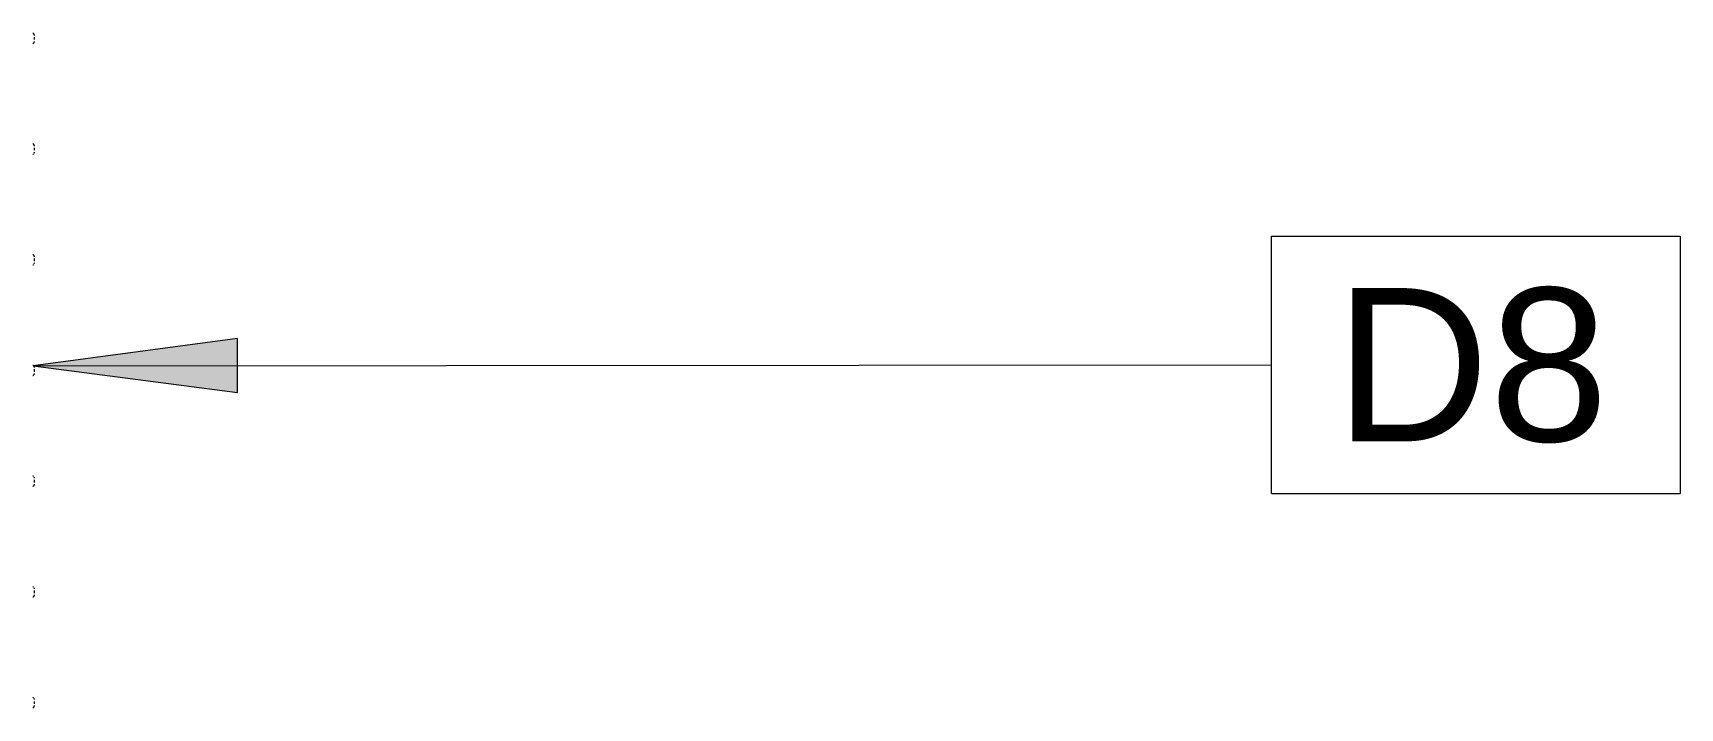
# Model space of a CAD drawing. Header units: inches. Extents: x -1176 to 1545, y -2552 to 978.
# Drawn here: x -1005.19 to -956.8, y -994.12 to -974.3 of the extents above; entities that cross this region are included whole.
import ezdxf

# ---------------------------------------------------------------- set-up
doc = ezdxf.new("R2010")
doc.units = ezdxf.units.IN
doc.header["$MEASUREMENT"] = 0
doc.linetypes.add('Demolished', pattern=[0.1875, 0.125, -0.0625])
doc.layers.add('A-ANNO-KEYN', color=231, linetype='Continuous', lineweight=9)
doc.layers.add('A-GENM', color=13, linetype='Continuous', lineweight=18)
doc.styles.add('Arial', font='arial.ttf', dxfattribs={"height": 4.5})

# ---------------------------------------------------------------- blocks, each defined once
blk = doc.blocks.new('Cast_Iron_Radiator_8182 - Cast_Iron_Radiator_8182-V52-2nd Floor Demo')
at = {"layer": 'A-GENM', "color": 7, "linetype": 'Demolished', "lineweight": 9}
for p, q in [((-5.75, 4.933), (-5.787, 4.933)), ((-5.713, 4.933), (-5.75, 4.933)), ((-2.5, 4.933), (-2.537, 4.933)), ((-2.463, 4.933), (-2.5, 4.933)), ((0.75, 4.933), (0.713, 4.933)), ((0.787, 4.933), (0.75, 4.933)), ((4, 4.933), (3.963, 4.933)), ((4.037, 4.933), (4, 4.933)), ((7.25, 4.933), (7.213, 4.933)), ((7.287, 4.933), (7.25, 4.933)), ((10.5, 4.933), (10.463, 4.933)), ((10.537, 4.933), (10.5, 4.933)), ((13.75, 4.933), (13.713, 4.933)), ((13.787, 4.933), (13.75, 4.933))]:
    blk.add_line(p, q, dxfattribs=at)
at = {"layer": 'A-GENM', "color": 7, "linetype": 'Demolished', "lineweight": 9, "flags": 128}
for points in [[(-5.909, 4.887), (-5.903, 4.892), (-5.897, 4.896), (-5.891, 4.901), (-5.885, 4.905)], [(-5.872, 4.912), (-5.865, 4.915), (-5.858, 4.918), (-5.851, 4.921), (-5.844, 4.924), (-5.837, 4.926)], [(-5.662, 4.925), (-5.655, 4.923), (-5.648, 4.921), (-5.641, 4.918), (-5.634, 4.915), (-5.627, 4.912)], [(-5.614, 4.904), (-5.608, 4.9), (-5.602, 4.896), (-5.596, 4.891), (-5.591, 4.887)], [(-2.659, 4.887), (-2.653, 4.892), (-2.647, 4.896), (-2.641, 4.901), (-2.635, 4.905)], [(-2.622, 4.912), (-2.615, 4.915), (-2.608, 4.918), (-2.601, 4.921), (-2.594, 4.924), (-2.587, 4.926)], [(-2.412, 4.925), (-2.405, 4.923), (-2.398, 4.921), (-2.391, 4.918), (-2.384, 4.915), (-2.377, 4.912)], [(-2.364, 4.904), (-2.358, 4.9), (-2.352, 4.896), (-2.346, 4.891), (-2.341, 4.887)], [(0.591, 4.887), (0.597, 4.892), (0.603, 4.896), (0.609, 4.901), (0.615, 4.905)], [(0.628, 4.912), (0.635, 4.915), (0.642, 4.918), (0.649, 4.921), (0.656, 4.924), (0.663, 4.926)], [(0.838, 4.925), (0.845, 4.923), (0.852, 4.921), (0.859, 4.918), (0.866, 4.915), (0.873, 4.912)], [(0.886, 4.904), (0.892, 4.9), (0.898, 4.896), (0.904, 4.891), (0.909, 4.887)], [(3.841, 4.887), (3.847, 4.892), (3.853, 4.896), (3.859, 4.901), (3.865, 4.905)], [(3.878, 4.912), (3.885, 4.915), (3.892, 4.918), (3.899, 4.921), (3.906, 4.924), (3.913, 4.926)], [(4.088, 4.925), (4.095, 4.923), (4.102, 4.921), (4.109, 4.918), (4.116, 4.915), (4.123, 4.912)], [(4.136, 4.904), (4.142, 4.9), (4.148, 4.896), (4.154, 4.891), (4.159, 4.887)], [(7.091, 4.887), (7.097, 4.892), (7.103, 4.896), (7.109, 4.901), (7.115, 4.905)], [(7.128, 4.912), (7.135, 4.915), (7.142, 4.918), (7.149, 4.921), (7.156, 4.924), (7.163, 4.926)], [(7.338, 4.925), (7.345, 4.923), (7.352, 4.921), (7.359, 4.918), (7.366, 4.915), (7.373, 4.912)], [(7.386, 4.904), (7.392, 4.9), (7.398, 4.896), (7.404, 4.891), (7.409, 4.887)], [(10.341, 4.887), (10.347, 4.892), (10.353, 4.896), (10.359, 4.901), (10.365, 4.905)], [(10.378, 4.912), (10.385, 4.915), (10.392, 4.918), (10.399, 4.921), (10.406, 4.924), (10.413, 4.926)], [(10.588, 4.925), (10.595, 4.923), (10.602, 4.921), (10.609, 4.918), (10.616, 4.915), (10.623, 4.912)], [(10.636, 4.904), (10.642, 4.9), (10.648, 4.896), (10.654, 4.891), (10.659, 4.887)], [(13.591, 4.887), (13.597, 4.892), (13.603, 4.896), (13.609, 4.901), (13.615, 4.905)], [(13.628, 4.912), (13.635, 4.915), (13.642, 4.918), (13.649, 4.921), (13.656, 4.924), (13.663, 4.926)], [(13.838, 4.925), (13.845, 4.923), (13.852, 4.921), (13.859, 4.918), (13.866, 4.915), (13.873, 4.912)], [(13.886, 4.904), (13.892, 4.9), (13.898, 4.896), (13.904, 4.891), (13.909, 4.887)]]:
    blk.add_lwpolyline(points, dxfattribs=at)
blk = doc.blocks.new('Keynote Tag - Keynote Number - Boxed-135510-2nd Floor Demo')
at = {"layer": 'A-ANNO-KEYN'}
for p, q in [((-0.125, -0.0792), (-0.125, 0.0781)), ((-0.125, 0.0781), (0.125, 0.0781)), ((0.125, 0.0781), (0.125, -0.0792)), ((-0.125, -0.0792), (0.125, -0.0792))]:
    blk.add_line(p, q, dxfattribs=at)

msp = doc.modelspace()

# ---------------------------------------------------------------- hatches: boundary and pattern name
at = {"layer": 'A-ANNO-KEYN'}
msp.add_hatch(color=256, dxfattribs=at).paths.add_polyline_path([(-1005.182, -984.069), (-999.181, -984.854), (-999.182, -983.274)], flags=0)

# ---------------------------------------------------------------- linework, layer by layer
for p, q in [((-999.182, -983.274), (-1005.182, -984.069)), ((-999.181, -984.854), (-999.182, -983.274)), ((-1005.182, -984.069), (-968.801, -984.042)), ((-1005.182, -984.069), (-999.181, -984.854))]:
    msp.add_line(p, q, dxfattribs=at)

# ---------------------------------------------------------------- block references
at = {"layer": 'A-ANNO-KEYN', "xscale": 47.99999999999997, "yscale": 47.99999999999997, "zscale": 47.99999999999997}
msp.add_blockref('Keynote Tag - Keynote Number - Boxed-135510-2nd Floor Demo', (-962.801, -984.015), dxfattribs=at)
at = {"layer": 'A-GENM', "color": 7, "linetype": 'Demolished', "lineweight": 9, "rotation": 269.9999999999999}
msp.add_blockref('Cast_Iron_Radiator_8182 - Cast_Iron_Radiator_8182-V52-2nd Floor Demo', (-1010.08, -980.21), dxfattribs=at)

# ---------------------------------------------------------------- texts
at = {"layer": 'A-ANNO-KEYN', "insert": (-966.944, -981.789), "char_height": 4.5, "width": 9.8475, "attachment_point": 1, "style": 'Arial'}
msp.add_mtext('D8', dxfattribs=at)

doc.saveas('drawing.dxf')
